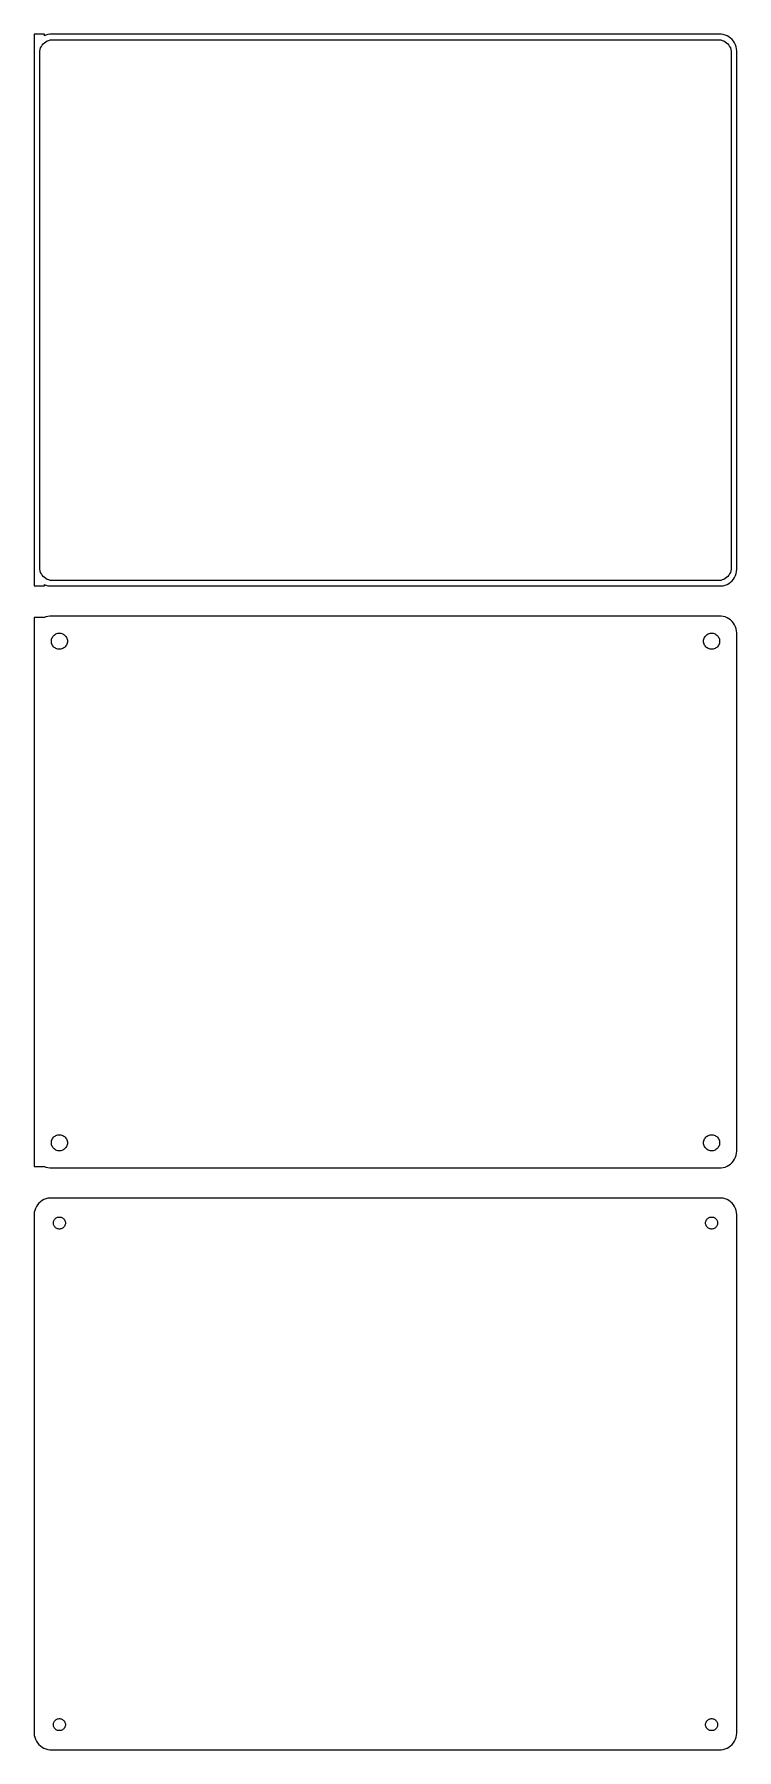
# Model space of a CAD drawing. Header units: metres. Extents: x -105 to 105, y 266 to 778.
import ezdxf

# ---------------------------------------------------------------- set-up
doc = ezdxf.new("R2010")
doc.units = ezdxf.units.M

msp = doc.modelspace()

# ---------------------------------------------------------------- linework, layer by layer
for p, q in [((-102, 778.49), (-105, 778.49)), ((-105, 778.49), (-105, 613.51)), ((-103.101, 774.426), (-102.894, 774.866)), ((-102.894, 774.866), (-102.633, 775.276)), ((-102.633, 775.276), (-102.323, 775.651)), ((-102.323, 775.651), (-101.969, 775.984)), ((-102, 778.075), (-102, 778.49)), ((-101.545, 778.255), (-102, 778.075)), ((-101.969, 775.984), (-101.575, 776.27)), ((-101.575, 776.27), (-101.149, 776.504)), ((-100.937, 778.411), (-101.545, 778.255)), ((-101.149, 776.504), (-100.697, 776.683)), ((-100.314, 778.49), (-100.937, 778.411)), ((-100.697, 776.683), (-100.226, 776.804)), ((100.314, 778.49), (-100.314, 778.49)), ((-100.226, 776.804), (-99.7432, 776.865)), ((-99.7432, 776.865), (99.7432, 776.865)), ((99.7432, 776.865), (100.226, 776.804)), ((100.226, 776.804), (100.697, 776.683)), ((100.937, 778.411), (100.314, 778.49)), ((100.697, 776.683), (101.149, 776.504)), ((101.545, 778.255), (100.937, 778.411)), ((101.149, 776.504), (101.575, 776.27)), ((102.129, 778.024), (101.545, 778.255)), ((101.575, 776.27), (101.969, 775.984)), ((101.969, 775.984), (102.323, 775.651)), ((102.679, 777.722), (102.129, 778.024)), ((102.323, 775.651), (102.633, 775.276)), ((102.633, 775.276), (102.894, 774.866)), ((103.187, 777.353), (102.679, 777.722)), ((102.894, 774.866), (103.101, 774.426)), ((103.645, 776.923), (103.187, 777.353)), ((104.045, 776.439), (103.645, 776.923)), ((104.382, 775.909), (104.045, 776.439)), ((104.649, 775.341), (104.382, 775.909)), ((104.843, 774.743), (104.649, 775.341)), ((104.961, 774.127), (104.843, 774.743)), ((-103.373, 773), (-103.342, 773.485)), ((-103.373, 619), (-103.373, 773)), ((-103.342, 773.485), (-103.251, 773.963)), ((-103.251, 773.963), (-103.101, 774.426)), ((103.101, 774.426), (103.251, 773.963)), ((103.251, 773.963), (103.342, 773.485)), ((103.342, 773.485), (103.373, 773)), ((103.373, 773), (103.373, 619)), ((105, 773.5), (104.961, 774.127)), ((105, 618.5), (105, 773.5)), ((-103.342, 618.515), (-103.373, 619)), ((-103.251, 618.037), (-103.342, 618.515)), ((-103.101, 617.574), (-103.251, 618.037)), ((-102.894, 617.134), (-103.101, 617.574)), ((-102.633, 616.724), (-102.894, 617.134)), ((-102.323, 616.349), (-102.633, 616.724)), ((-101.969, 616.016), (-102.323, 616.349)), ((-101.575, 615.73), (-101.969, 616.016)), ((-101.149, 615.496), (-101.575, 615.73)), ((101.575, 615.73), (101.149, 615.496)), ((101.969, 616.016), (101.575, 615.73)), ((102.323, 616.349), (101.969, 616.016)), ((102.633, 616.724), (102.323, 616.349)), ((102.894, 617.134), (102.633, 616.724)), ((103.101, 617.574), (102.894, 617.134)), ((103.251, 618.037), (103.101, 617.574)), ((103.342, 618.515), (103.251, 618.037)), ((103.373, 619), (103.342, 618.515)), ((104.045, 615.561), (104.382, 616.091)), ((104.382, 616.091), (104.649, 616.659)), ((104.649, 616.659), (104.843, 617.257)), ((104.843, 617.257), (104.961, 617.873)), ((104.961, 617.873), (105, 618.5)), ((-105, 613.51), (-102, 613.51)), ((-102, 613.925), (-101.545, 613.745)), ((-102, 613.51), (-102, 613.925)), ((-101.545, 613.745), (-100.937, 613.589)), ((-100.697, 615.317), (-101.149, 615.496)), ((-100.937, 613.589), (-100.314, 613.51)), ((-100.226, 615.196), (-100.697, 615.317)), ((-100.314, 613.51), (100.314, 613.51)), ((-99.7432, 615.135), (-100.226, 615.196)), ((99.7432, 615.135), (-99.7432, 615.135)), ((100.226, 615.196), (99.7432, 615.135)), ((100.697, 615.317), (100.226, 615.196)), ((100.314, 613.51), (100.937, 613.589)), ((101.149, 615.496), (100.697, 615.317)), ((100.937, 613.589), (101.545, 613.745)), ((101.545, 613.745), (102.129, 613.976)), ((102.129, 613.976), (102.679, 614.278)), ((102.679, 614.278), (103.187, 614.647)), ((103.187, 614.647), (103.645, 615.077)), ((103.645, 615.077), (104.045, 615.561)), ((-102, 604.115), (-105, 604.115)), ((-105, 604.115), (-105, 439.885)), ((-101.545, 604.255), (-102, 604.075)), ((-102, 604.075), (-102, 604.115)), ((-100.937, 604.411), (-101.545, 604.255)), ((-100.314, 604.49), (-100.937, 604.411)), ((100.314, 604.49), (-100.314, 604.49)), ((100.937, 604.411), (100.314, 604.49)), ((101.545, 604.255), (100.937, 604.411)), ((102.129, 604.024), (101.545, 604.255)), ((102.679, 603.722), (102.129, 604.024)), ((103.187, 603.353), (102.679, 603.722)), ((103.645, 602.923), (103.187, 603.353)), ((104.045, 602.439), (103.645, 602.923)), ((104.382, 601.909), (104.045, 602.439)), ((104.649, 601.341), (104.382, 601.909)), ((104.843, 600.743), (104.649, 601.341)), ((104.961, 600.127), (104.843, 600.743)), ((-99.9, 597), (-99.8811, 597.301)), ((-99.8811, 596.699), (-99.9, 597)), ((-99.8811, 597.301), (-99.8246, 597.597)), ((-99.8246, 596.403), (-99.8811, 596.699)), ((-99.8246, 597.597), (-99.7315, 597.883)), ((-99.7315, 596.117), (-99.8246, 596.403)), ((-99.7315, 597.883), (-99.6031, 598.156)), ((-99.6031, 595.844), (-99.7315, 596.117)), ((-99.6031, 598.156), (-99.4416, 598.411)), ((-99.4416, 595.589), (-99.6031, 595.844)), ((-99.4416, 598.411), (-99.2495, 598.643)), ((-99.2495, 595.357), (-99.4416, 595.589)), ((-99.2495, 598.643), (-99.0298, 598.849)), ((-99.0298, 595.151), (-99.2495, 595.357)), ((-99.0298, 598.849), (-98.786, 599.026)), ((-98.786, 594.974), (-99.0298, 595.151)), ((-98.786, 599.026), (-98.5219, 599.172)), ((-98.5219, 599.172), (-98.2416, 599.283)), ((-98.2416, 599.283), (-97.9497, 599.357)), ((-97.9497, 599.357), (-97.6507, 599.395)), ((-97.6507, 599.395), (-97.3493, 599.395)), ((-97.3493, 599.395), (-97.0503, 599.357)), ((-97.0503, 599.357), (-96.7584, 599.283)), ((-96.7584, 599.283), (-96.4781, 599.172)), ((-96.4781, 599.172), (-96.214, 599.026)), ((-96.214, 599.026), (-95.9702, 598.849)), ((-95.9702, 595.151), (-96.214, 594.974)), ((-95.9702, 598.849), (-95.7505, 598.643)), ((-95.7505, 595.357), (-95.9702, 595.151)), ((-95.7505, 598.643), (-95.5583, 598.411)), ((-95.5583, 595.589), (-95.7505, 595.357)), ((-95.5583, 598.411), (-95.3969, 598.156)), ((-95.3969, 595.844), (-95.5583, 595.589)), ((-95.3969, 598.156), (-95.2685, 597.883)), ((-95.2685, 596.117), (-95.3969, 595.844)), ((-95.2685, 597.883), (-95.1754, 597.597)), ((-95.1754, 596.403), (-95.2685, 596.117)), ((-95.1754, 597.597), (-95.1189, 597.301)), ((-95.1189, 596.699), (-95.1754, 596.403)), ((-95.1189, 597.301), (-95.1, 597)), ((-95.1, 597), (-95.1189, 596.699)), ((95.1, 597), (95.1189, 597.301)), ((95.1189, 596.699), (95.1, 597)), ((95.1189, 597.301), (95.1754, 597.597)), ((95.1754, 596.403), (95.1189, 596.699)), ((95.1754, 597.597), (95.2685, 597.883)), ((95.2685, 596.117), (95.1754, 596.403)), ((95.2685, 597.883), (95.3969, 598.156)), ((95.3969, 595.844), (95.2685, 596.117)), ((95.3969, 598.156), (95.5583, 598.411)), ((95.5583, 595.589), (95.3969, 595.844)), ((95.5583, 598.411), (95.7505, 598.643)), ((95.7505, 595.357), (95.5583, 595.589)), ((95.7505, 598.643), (95.9702, 598.849)), ((95.9702, 595.151), (95.7505, 595.357)), ((95.9702, 598.849), (96.214, 599.026)), ((96.214, 594.974), (95.9702, 595.151)), ((96.214, 599.026), (96.4781, 599.172)), ((96.4781, 599.172), (96.7584, 599.283)), ((96.7584, 599.283), (97.0503, 599.357)), ((97.0503, 599.357), (97.3493, 599.395)), ((97.3493, 599.395), (97.6507, 599.395)), ((97.6507, 599.395), (97.9497, 599.357)), ((97.9497, 599.357), (98.2416, 599.283)), ((98.2416, 599.283), (98.5219, 599.172)), ((98.5219, 599.172), (98.786, 599.026)), ((98.786, 599.026), (99.0298, 598.849)), ((99.0298, 595.151), (98.786, 594.974)), ((99.0298, 598.849), (99.2495, 598.643)), ((99.2495, 595.357), (99.0298, 595.151)), ((99.2495, 598.643), (99.4416, 598.411)), ((99.4416, 595.589), (99.2495, 595.357)), ((99.4416, 598.411), (99.6031, 598.156)), ((99.6031, 595.844), (99.4416, 595.589)), ((99.6031, 598.156), (99.7315, 597.883)), ((99.7315, 596.117), (99.6031, 595.844)), ((99.7315, 597.883), (99.8246, 597.597)), ((99.8246, 596.403), (99.7315, 596.117)), ((99.8246, 597.597), (99.8811, 597.301)), ((99.8811, 596.699), (99.8246, 596.403)), ((99.8811, 597.301), (99.9, 597)), ((99.9, 597), (99.8811, 596.699)), ((105, 599.5), (104.961, 600.127)), ((105, 444.5), (105, 599.5)), ((-98.5219, 594.828), (-98.786, 594.974)), ((-98.2416, 594.717), (-98.5219, 594.828)), ((-97.9497, 594.643), (-98.2416, 594.717)), ((-97.6507, 594.605), (-97.9497, 594.643)), ((-97.3493, 594.605), (-97.6507, 594.605)), ((-97.0503, 594.643), (-97.3493, 594.605)), ((-96.7584, 594.717), (-97.0503, 594.643)), ((-96.4781, 594.828), (-96.7584, 594.717)), ((-96.214, 594.974), (-96.4781, 594.828)), ((96.4781, 594.828), (96.214, 594.974)), ((96.7584, 594.717), (96.4781, 594.828)), ((97.0503, 594.643), (96.7584, 594.717)), ((97.3493, 594.605), (97.0503, 594.643)), ((97.6507, 594.605), (97.3493, 594.605)), ((97.9497, 594.643), (97.6507, 594.605)), ((98.2416, 594.717), (97.9497, 594.643)), ((98.5219, 594.828), (98.2416, 594.717)), ((98.786, 594.974), (98.5219, 594.828)), ((-99.9, 447), (-99.8811, 447.301)), ((-99.8811, 446.699), (-99.9, 447)), ((-99.8811, 447.301), (-99.8246, 447.597)), ((-99.8246, 446.403), (-99.8811, 446.699)), ((-99.8246, 447.597), (-99.7315, 447.883)), ((-99.7315, 446.117), (-99.8246, 446.403)), ((-99.7315, 447.883), (-99.6031, 448.156)), ((-99.6031, 448.156), (-99.4416, 448.411)), ((-99.4416, 448.411), (-99.2495, 448.643)), ((-99.2495, 448.643), (-99.0298, 448.849)), ((-99.0298, 448.849), (-98.786, 449.026)), ((-98.786, 449.026), (-98.5219, 449.172)), ((-98.5219, 449.172), (-98.2416, 449.283)), ((-98.2416, 449.283), (-97.9497, 449.357)), ((-97.9497, 449.357), (-97.6507, 449.395)), ((-97.6507, 449.395), (-97.3493, 449.395)), ((-97.3493, 449.395), (-97.0503, 449.357)), ((-97.0503, 449.357), (-96.7584, 449.283)), ((-96.7584, 449.283), (-96.4781, 449.172)), ((-96.4781, 449.172), (-96.214, 449.026)), ((-96.214, 449.026), (-95.9702, 448.849)), ((-95.9702, 448.849), (-95.7505, 448.643)), ((-95.7505, 448.643), (-95.5583, 448.411)), ((-95.5583, 448.411), (-95.3969, 448.156)), ((-95.3969, 448.156), (-95.2685, 447.883)), ((-95.2685, 447.883), (-95.1754, 447.597)), ((-95.1754, 446.403), (-95.2685, 446.117)), ((-95.1754, 447.597), (-95.1189, 447.301)), ((-95.1189, 446.699), (-95.1754, 446.403)), ((-95.1189, 447.301), (-95.1, 447)), ((-95.1, 447), (-95.1189, 446.699)), ((95.1, 447), (95.1189, 447.301)), ((95.1189, 446.699), (95.1, 447)), ((95.1189, 447.301), (95.1754, 447.597)), ((95.1754, 446.403), (95.1189, 446.699)), ((95.1754, 447.597), (95.2685, 447.883)), ((95.2685, 446.117), (95.1754, 446.403)), ((95.2685, 447.883), (95.3969, 448.156)), ((95.3969, 448.156), (95.5583, 448.411)), ((95.5583, 448.411), (95.7505, 448.643)), ((95.7505, 448.643), (95.9702, 448.849)), ((95.9702, 448.849), (96.214, 449.026)), ((96.214, 449.026), (96.4781, 449.172)), ((96.4781, 449.172), (96.7584, 449.283)), ((96.7584, 449.283), (97.0503, 449.357)), ((97.0503, 449.357), (97.3493, 449.395)), ((97.3493, 449.395), (97.6507, 449.395)), ((97.6507, 449.395), (97.9497, 449.357)), ((97.9497, 449.357), (98.2416, 449.283)), ((98.2416, 449.283), (98.5219, 449.172)), ((98.5219, 449.172), (98.786, 449.026)), ((98.786, 449.026), (99.0298, 448.849)), ((99.0298, 448.849), (99.2495, 448.643)), ((99.2495, 448.643), (99.4416, 448.411)), ((99.4416, 448.411), (99.6031, 448.156)), ((99.6031, 448.156), (99.7315, 447.883)), ((99.7315, 447.883), (99.8246, 447.597)), ((99.8246, 446.403), (99.7315, 446.117)), ((99.8246, 447.597), (99.8811, 447.301)), ((99.8811, 446.699), (99.8246, 446.403)), ((99.8811, 447.301), (99.9, 447)), ((99.9, 447), (99.8811, 446.699)), ((-99.6031, 445.844), (-99.7315, 446.117)), ((-99.4416, 445.589), (-99.6031, 445.844)), ((-99.2495, 445.357), (-99.4416, 445.589)), ((-99.0298, 445.151), (-99.2495, 445.357)), ((-98.786, 444.974), (-99.0298, 445.151)), ((-98.5219, 444.828), (-98.786, 444.974)), ((-98.2416, 444.717), (-98.5219, 444.828)), ((-97.9497, 444.643), (-98.2416, 444.717)), ((-97.6507, 444.605), (-97.9497, 444.643)), ((-97.3493, 444.605), (-97.6507, 444.605)), ((-97.0503, 444.643), (-97.3493, 444.605)), ((-96.7584, 444.717), (-97.0503, 444.643)), ((-96.4781, 444.828), (-96.7584, 444.717)), ((-96.214, 444.974), (-96.4781, 444.828)), ((-95.9702, 445.151), (-96.214, 444.974)), ((-95.7505, 445.357), (-95.9702, 445.151)), ((-95.5583, 445.589), (-95.7505, 445.357)), ((-95.3969, 445.844), (-95.5583, 445.589)), ((-95.2685, 446.117), (-95.3969, 445.844)), ((95.3969, 445.844), (95.2685, 446.117)), ((95.5583, 445.589), (95.3969, 445.844)), ((95.7505, 445.357), (95.5583, 445.589)), ((95.9702, 445.151), (95.7505, 445.357)), ((96.214, 444.974), (95.9702, 445.151)), ((96.4781, 444.828), (96.214, 444.974)), ((96.7584, 444.717), (96.4781, 444.828)), ((97.0503, 444.643), (96.7584, 444.717)), ((97.3493, 444.605), (97.0503, 444.643)), ((97.6507, 444.605), (97.3493, 444.605)), ((97.9497, 444.643), (97.6507, 444.605)), ((98.2416, 444.717), (97.9497, 444.643)), ((98.5219, 444.828), (98.2416, 444.717)), ((98.786, 444.974), (98.5219, 444.828)), ((99.0298, 445.151), (98.786, 444.974)), ((99.2495, 445.357), (99.0298, 445.151)), ((99.4416, 445.589), (99.2495, 445.357)), ((99.6031, 445.844), (99.4416, 445.589)), ((99.7315, 446.117), (99.6031, 445.844)), ((103.645, 441.077), (104.045, 441.561)), ((104.045, 441.561), (104.382, 442.091)), ((104.382, 442.091), (104.649, 442.659)), ((104.649, 442.659), (104.843, 443.257)), ((104.843, 443.257), (104.961, 443.873)), ((104.961, 443.873), (105, 444.5)), ((-105, 439.885), (-102, 439.885)), ((-102, 439.885), (-102, 439.925)), ((-102, 439.925), (-101.545, 439.745)), ((-101.545, 439.745), (-100.937, 439.589)), ((-100.937, 439.589), (-100.314, 439.51)), ((-100.314, 439.51), (100.314, 439.51)), ((100.314, 439.51), (100.937, 439.589)), ((100.937, 439.589), (101.545, 439.745)), ((101.545, 439.745), (102.129, 439.976)), ((102.129, 439.976), (102.679, 440.278)), ((102.679, 440.278), (103.187, 440.647)), ((103.187, 440.647), (103.645, 441.077)), ((-104.9, 426.444), (-105, 426.444)), ((-105, 426.444), (-105, 269.556)), ((-104.843, 426.743), (-104.9, 426.444)), ((-104.649, 427.341), (-104.843, 426.743)), ((-104.382, 427.909), (-104.649, 427.341)), ((-104.045, 428.439), (-104.382, 427.909)), ((-103.645, 428.923), (-104.045, 428.439)), ((-103.187, 429.353), (-103.645, 428.923)), ((-102.679, 429.722), (-103.187, 429.353)), ((-102.129, 430.024), (-102.679, 429.722)), ((-101.545, 430.255), (-102.129, 430.024)), ((-100.937, 430.411), (-101.545, 430.255)), ((-100.314, 430.49), (-100.937, 430.411)), ((100.314, 430.49), (-100.314, 430.49)), ((100.937, 430.411), (100.314, 430.49)), ((101.545, 430.255), (100.937, 430.411)), ((102.129, 430.024), (101.545, 430.255)), ((102.679, 429.722), (102.129, 430.024)), ((103.187, 429.353), (102.679, 429.722)), ((103.645, 428.923), (103.187, 429.353)), ((104.045, 428.439), (103.645, 428.923)), ((104.382, 427.909), (104.045, 428.439)), ((104.649, 427.341), (104.382, 427.909)), ((104.843, 426.743), (104.649, 427.341)), ((104.961, 426.127), (104.843, 426.743)), ((105, 425.5), (104.961, 426.127)), ((-99.3, 423), (-99.2858, 423.226)), ((-99.2858, 422.774), (-99.3, 423)), ((-99.2858, 423.226), (-99.2434, 423.448)), ((-99.2434, 422.552), (-99.2858, 422.774)), ((-99.2434, 423.448), (-99.1736, 423.663)), ((-99.1736, 422.337), (-99.2434, 422.552)), ((-99.1736, 423.663), (-99.0773, 423.867)), ((-99.0773, 422.133), (-99.1736, 422.337)), ((-99.0773, 423.867), (-98.9562, 424.058)), ((-98.9562, 421.942), (-99.0773, 422.133)), ((-98.9562, 424.058), (-98.8121, 424.232)), ((-98.8121, 421.768), (-98.9562, 421.942)), ((-98.8121, 424.232), (-98.6474, 424.387)), ((-98.6474, 421.613), (-98.8121, 421.768)), ((-98.6474, 424.387), (-98.4645, 424.52)), ((-98.4645, 421.48), (-98.6474, 421.613)), ((-98.4645, 424.52), (-98.2664, 424.629)), ((-98.2664, 421.371), (-98.4645, 421.48)), ((-98.2664, 424.629), (-98.0562, 424.712)), ((-98.0562, 421.288), (-98.2664, 421.371)), ((-98.0562, 424.712), (-97.8373, 424.768)), ((-97.8373, 421.232), (-98.0562, 421.288)), ((-97.8373, 424.768), (-97.613, 424.796)), ((-97.613, 421.204), (-97.8373, 421.232)), ((-97.613, 424.796), (-97.387, 424.796)), ((-97.387, 421.204), (-97.613, 421.204)), ((-97.387, 424.796), (-97.1627, 424.768)), ((-97.1627, 421.232), (-97.387, 421.204)), ((-97.1627, 424.768), (-96.9438, 424.712)), ((-96.9438, 421.288), (-97.1627, 421.232)), ((-96.9438, 424.712), (-96.7336, 424.629)), ((-96.7336, 421.371), (-96.9438, 421.288)), ((-96.7336, 424.629), (-96.5355, 424.52)), ((-96.5355, 421.48), (-96.7336, 421.371)), ((-96.5355, 424.52), (-96.3526, 424.387)), ((-96.3526, 421.613), (-96.5355, 421.48)), ((-96.3526, 424.387), (-96.1879, 424.232)), ((-96.1879, 421.768), (-96.3526, 421.613)), ((-96.1879, 424.232), (-96.0438, 424.058)), ((-96.0438, 421.942), (-96.1879, 421.768)), ((-96.0438, 424.058), (-95.9226, 423.867)), ((-95.9226, 422.133), (-96.0438, 421.942)), ((-95.9226, 423.867), (-95.8264, 423.663)), ((-95.8264, 422.337), (-95.9226, 422.133)), ((-95.8264, 423.663), (-95.7565, 423.448)), ((-95.7565, 422.552), (-95.8264, 422.337)), ((-95.7565, 423.448), (-95.7142, 423.226)), ((-95.7142, 422.774), (-95.7565, 422.552)), ((-95.7142, 423.226), (-95.7, 423)), ((-95.7, 423), (-95.7142, 422.774)), ((95.7, 423), (95.7142, 423.226)), ((95.7142, 422.774), (95.7, 423)), ((95.7142, 423.226), (95.7565, 423.448)), ((95.7565, 422.552), (95.7142, 422.774)), ((95.7565, 423.448), (95.8264, 423.663)), ((95.8264, 422.337), (95.7565, 422.552)), ((95.8264, 423.663), (95.9226, 423.867)), ((95.9226, 422.133), (95.8264, 422.337)), ((95.9226, 423.867), (96.0438, 424.058)), ((96.0438, 421.942), (95.9226, 422.133)), ((96.0438, 424.058), (96.1879, 424.232)), ((96.1879, 421.768), (96.0438, 421.942)), ((96.1879, 424.232), (96.3526, 424.387)), ((96.3526, 421.613), (96.1879, 421.768)), ((96.3526, 424.387), (96.5355, 424.52)), ((96.5355, 421.48), (96.3526, 421.613)), ((96.5355, 424.52), (96.7336, 424.629)), ((96.7336, 421.371), (96.5355, 421.48)), ((96.7336, 424.629), (96.9438, 424.712)), ((96.9438, 421.288), (96.7336, 421.371)), ((96.9438, 424.712), (97.1627, 424.768)), ((97.1627, 421.232), (96.9438, 421.288)), ((97.1627, 424.768), (97.387, 424.796)), ((97.387, 421.204), (97.1627, 421.232)), ((97.387, 424.796), (97.613, 424.796)), ((97.613, 421.204), (97.387, 421.204)), ((97.613, 424.796), (97.8373, 424.768)), ((97.8373, 421.232), (97.613, 421.204)), ((97.8373, 424.768), (98.0562, 424.712)), ((98.0562, 421.288), (97.8373, 421.232)), ((98.0562, 424.712), (98.2664, 424.629)), ((98.2664, 421.371), (98.0562, 421.288)), ((98.2664, 424.629), (98.4645, 424.52)), ((98.4645, 421.48), (98.2664, 421.371)), ((98.4645, 424.52), (98.6474, 424.387)), ((98.6474, 421.613), (98.4645, 421.48)), ((98.6474, 424.387), (98.8121, 424.232)), ((98.8121, 421.768), (98.6474, 421.613)), ((98.8121, 424.232), (98.9562, 424.058)), ((98.9562, 421.942), (98.8121, 421.768)), ((98.9562, 424.058), (99.0773, 423.867)), ((99.0773, 422.133), (98.9562, 421.942)), ((99.0773, 423.867), (99.1736, 423.663)), ((99.1736, 422.337), (99.0773, 422.133)), ((99.1736, 423.663), (99.2434, 423.448)), ((99.2434, 422.552), (99.1736, 422.337)), ((99.2434, 423.448), (99.2858, 423.226)), ((99.2858, 422.774), (99.2434, 422.552)), ((99.2858, 423.226), (99.3, 423)), ((99.3, 423), (99.2858, 422.774)), ((105, 270.5), (105, 425.5)), ((-99.3, 273), (-99.2858, 273.226)), ((-99.2858, 272.774), (-99.3, 273)), ((-99.2858, 273.226), (-99.2434, 273.448)), ((-99.2434, 272.552), (-99.2858, 272.774)), ((-99.2434, 273.448), (-99.1736, 273.663)), ((-99.1736, 272.337), (-99.2434, 272.552)), ((-99.1736, 273.663), (-99.0773, 273.867)), ((-99.0773, 272.133), (-99.1736, 272.337)), ((-99.0773, 273.867), (-98.9562, 274.058)), ((-98.9562, 271.942), (-99.0773, 272.133)), ((-98.9562, 274.058), (-98.8121, 274.232)), ((-98.8121, 271.768), (-98.9562, 271.942)), ((-98.8121, 274.232), (-98.6474, 274.387)), ((-98.6474, 274.387), (-98.4645, 274.52)), ((-98.4645, 274.52), (-98.2664, 274.629)), ((-98.2664, 274.629), (-98.0562, 274.712)), ((-98.0562, 274.712), (-97.8373, 274.768)), ((-97.8373, 274.768), (-97.613, 274.796)), ((-97.613, 274.796), (-97.387, 274.796)), ((-97.387, 274.796), (-97.1627, 274.768)), ((-97.1627, 274.768), (-96.9438, 274.712)), ((-96.9438, 274.712), (-96.7336, 274.629)), ((-96.7336, 274.629), (-96.5355, 274.52)), ((-96.5355, 274.52), (-96.3526, 274.387)), ((-96.3526, 274.387), (-96.1879, 274.232)), ((-96.1879, 274.232), (-96.0438, 274.058)), ((-96.0438, 271.942), (-96.1879, 271.768)), ((-96.0438, 274.058), (-95.9226, 273.867)), ((-95.9226, 272.133), (-96.0438, 271.942)), ((-95.9226, 273.867), (-95.8264, 273.663)), ((-95.8264, 272.337), (-95.9226, 272.133)), ((-95.8264, 273.663), (-95.7565, 273.448)), ((-95.7565, 272.552), (-95.8264, 272.337)), ((-95.7565, 273.448), (-95.7142, 273.226)), ((-95.7142, 272.774), (-95.7565, 272.552)), ((-95.7142, 273.226), (-95.7, 273)), ((-95.7, 273), (-95.7142, 272.774)), ((95.7, 273), (95.7142, 273.226)), ((95.7142, 272.774), (95.7, 273)), ((95.7142, 273.226), (95.7565, 273.448)), ((95.7565, 272.552), (95.7142, 272.774)), ((95.7565, 273.448), (95.8264, 273.663)), ((95.8264, 272.337), (95.7565, 272.552)), ((95.8264, 273.663), (95.9226, 273.867)), ((95.9226, 272.133), (95.8264, 272.337)), ((95.9226, 273.867), (96.0438, 274.058)), ((96.0438, 271.942), (95.9226, 272.133)), ((96.0438, 274.058), (96.1879, 274.232)), ((96.1879, 271.768), (96.0438, 271.942)), ((96.1879, 274.232), (96.3526, 274.387)), ((96.3526, 274.387), (96.5355, 274.52)), ((96.5355, 274.52), (96.7336, 274.629)), ((96.7336, 274.629), (96.9438, 274.712)), ((96.9438, 274.712), (97.1627, 274.768)), ((97.1627, 274.768), (97.387, 274.796)), ((97.387, 274.796), (97.613, 274.796)), ((97.613, 274.796), (97.8373, 274.768)), ((97.8373, 274.768), (98.0562, 274.712)), ((98.0562, 274.712), (98.2664, 274.629)), ((98.2664, 274.629), (98.4645, 274.52)), ((98.4645, 274.52), (98.6474, 274.387)), ((98.6474, 274.387), (98.8121, 274.232)), ((98.8121, 274.232), (98.9562, 274.058)), ((98.9562, 271.942), (98.8121, 271.768)), ((98.9562, 274.058), (99.0773, 273.867)), ((99.0773, 272.133), (98.9562, 271.942)), ((99.0773, 273.867), (99.1736, 273.663)), ((99.1736, 272.337), (99.0773, 272.133)), ((99.1736, 273.663), (99.2434, 273.448)), ((99.2434, 272.552), (99.1736, 272.337)), ((99.2434, 273.448), (99.2858, 273.226)), ((99.2858, 272.774), (99.2434, 272.552)), ((99.2858, 273.226), (99.3, 273)), ((99.3, 273), (99.2858, 272.774)), ((-105, 269.556), (-104.9, 269.556)), ((-104.9, 269.556), (-104.843, 269.257)), ((-104.843, 269.257), (-104.649, 268.659)), ((-104.649, 268.659), (-104.382, 268.091)), ((-104.382, 268.091), (-104.045, 267.561)), ((-104.045, 267.561), (-103.645, 267.077)), ((-103.645, 267.077), (-103.187, 266.647)), ((-98.6474, 271.613), (-98.8121, 271.768)), ((-98.4645, 271.48), (-98.6474, 271.613)), ((-98.2664, 271.371), (-98.4645, 271.48)), ((-98.0562, 271.288), (-98.2664, 271.371)), ((-97.8373, 271.232), (-98.0562, 271.288)), ((-97.613, 271.204), (-97.8373, 271.232)), ((-97.387, 271.204), (-97.613, 271.204)), ((-97.1627, 271.232), (-97.387, 271.204)), ((-96.9438, 271.288), (-97.1627, 271.232)), ((-96.7336, 271.371), (-96.9438, 271.288)), ((-96.5355, 271.48), (-96.7336, 271.371)), ((-96.3526, 271.613), (-96.5355, 271.48)), ((-96.1879, 271.768), (-96.3526, 271.613)), ((96.3526, 271.613), (96.1879, 271.768)), ((96.5355, 271.48), (96.3526, 271.613)), ((96.7336, 271.371), (96.5355, 271.48)), ((96.9438, 271.288), (96.7336, 271.371)), ((97.1627, 271.232), (96.9438, 271.288)), ((97.387, 271.204), (97.1627, 271.232)), ((97.613, 271.204), (97.387, 271.204)), ((97.8373, 271.232), (97.613, 271.204)), ((98.0562, 271.288), (97.8373, 271.232)), ((98.2664, 271.371), (98.0562, 271.288)), ((98.4645, 271.48), (98.2664, 271.371)), ((98.6474, 271.613), (98.4645, 271.48)), ((98.8121, 271.768), (98.6474, 271.613)), ((103.187, 266.647), (103.645, 267.077)), ((103.645, 267.077), (104.045, 267.561)), ((104.045, 267.561), (104.382, 268.091)), ((104.382, 268.091), (104.649, 268.659)), ((104.649, 268.659), (104.843, 269.257)), ((104.843, 269.257), (104.961, 269.873)), ((104.961, 269.873), (105, 270.5)), ((-103.187, 266.647), (-102.679, 266.278)), ((-102.679, 266.278), (-102.129, 265.976)), ((-102.129, 265.976), (-101.545, 265.745)), ((-101.545, 265.745), (-100.937, 265.589)), ((-100.937, 265.589), (-100.314, 265.51)), ((-100.314, 265.51), (100.314, 265.51)), ((100.314, 265.51), (100.937, 265.589)), ((100.937, 265.589), (101.545, 265.745)), ((101.545, 265.745), (102.129, 265.976)), ((102.129, 265.976), (102.679, 266.278)), ((102.679, 266.278), (103.187, 266.647))]:
    msp.add_line(p, q)

doc.saveas('drawing.dxf')
